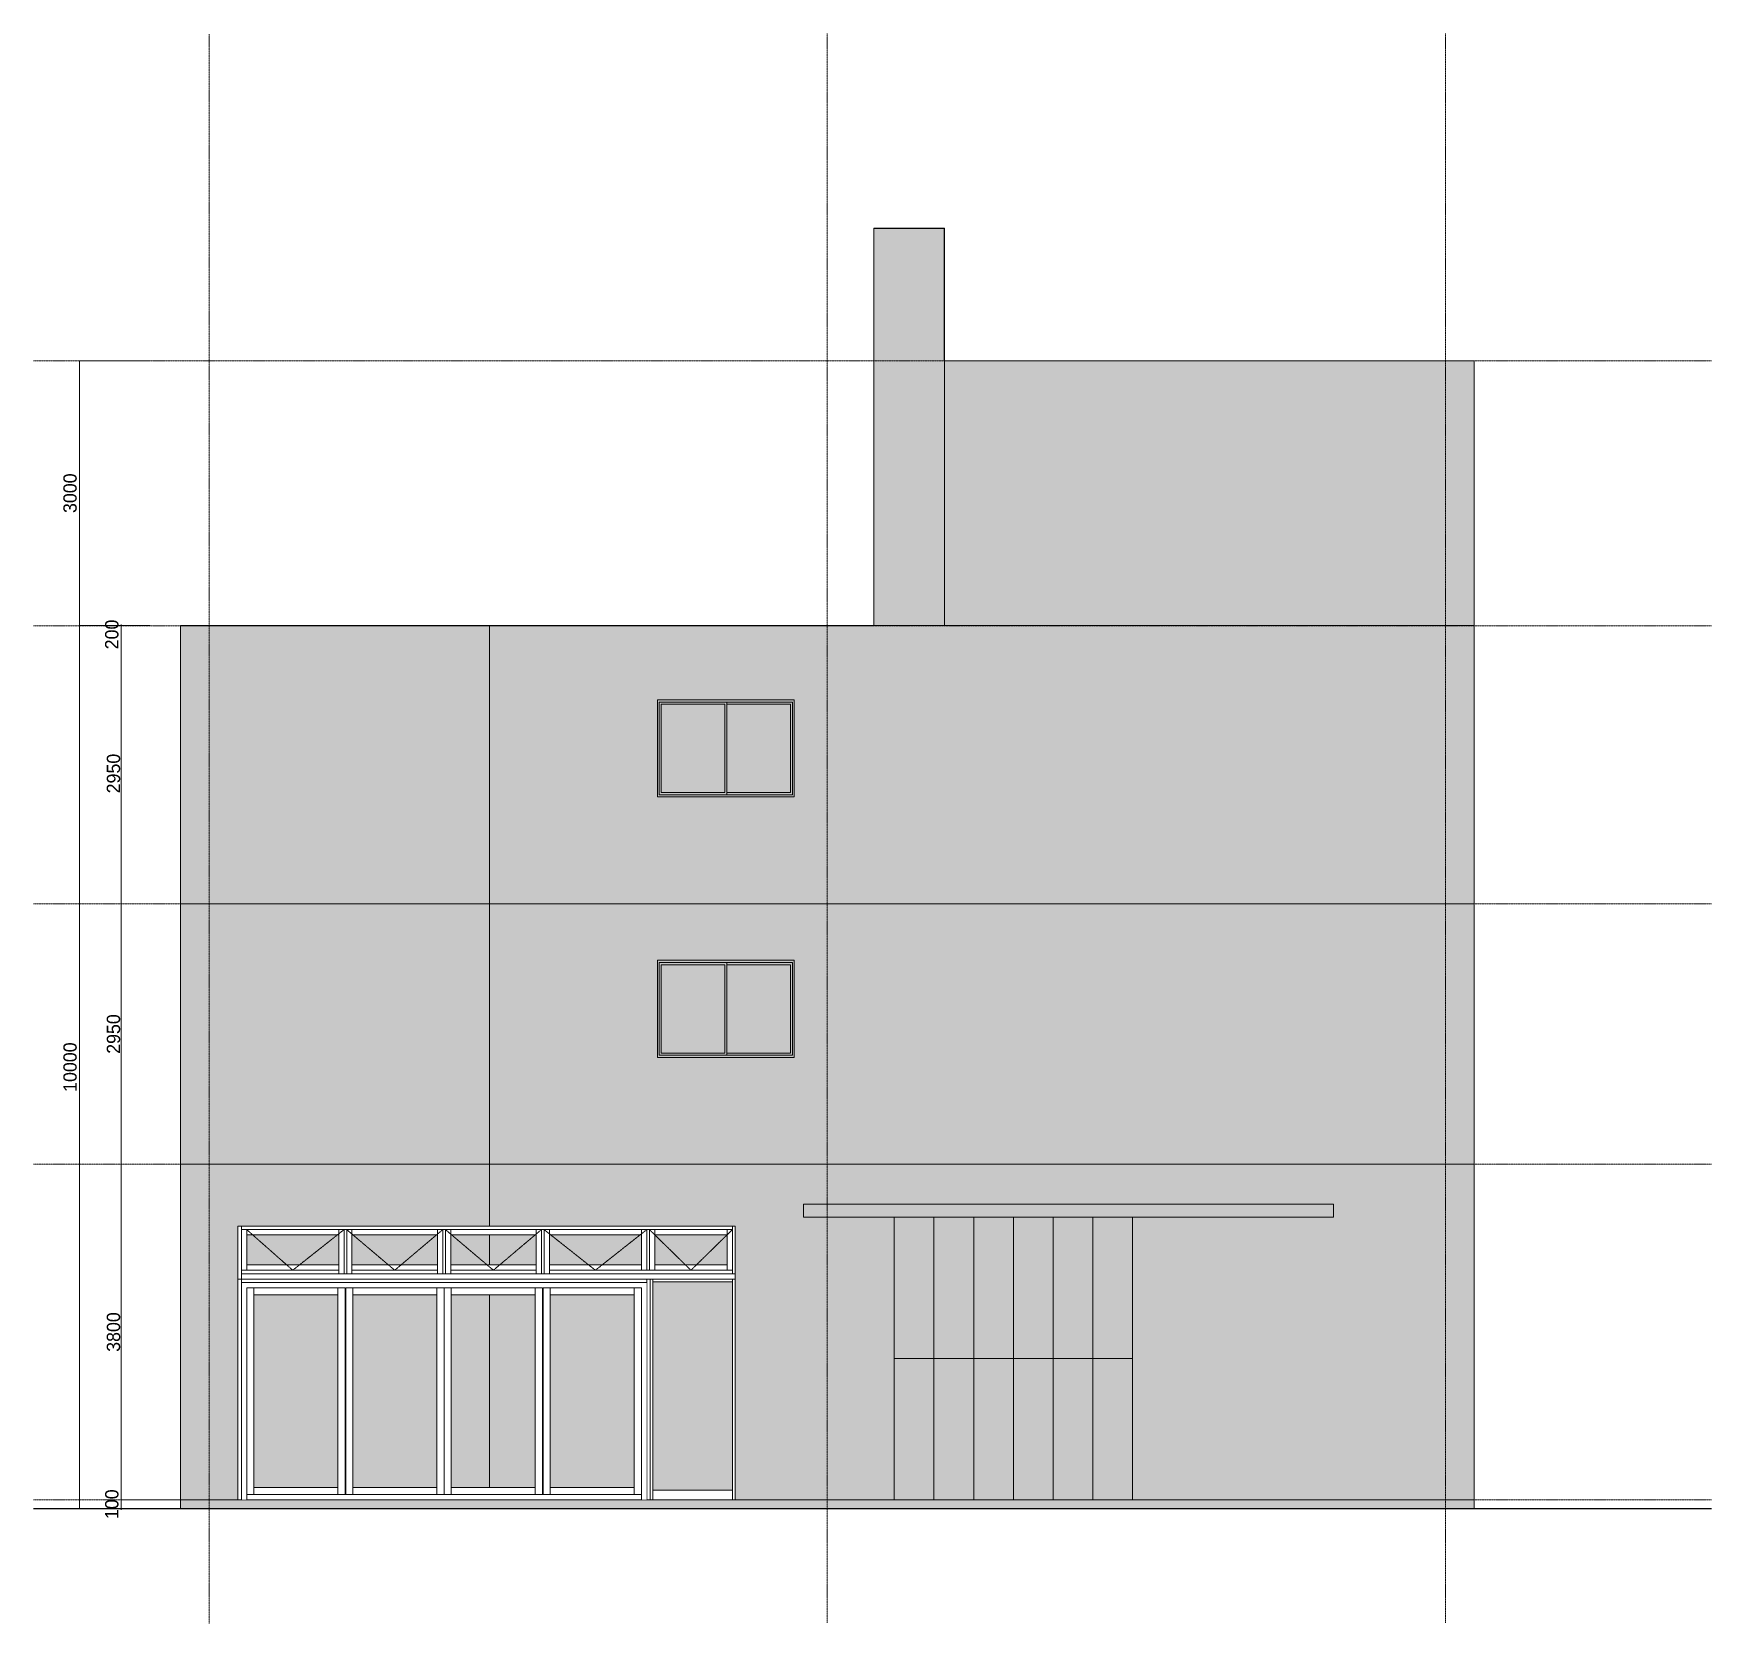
# Model space of a CAD drawing. Header units: millimetres. Extents: x -376000 to 292178, y -193032 to 188048.
# Drawn here: x -14869 to 4131, y -25385 to -7379 of the extents above; entities that cross this region are included whole.
import ezdxf

# ---------------------------------------------------------------- set-up
doc = ezdxf.new("R2010")
doc.units = ezdxf.units.MM
doc.header["$PDMODE"] = 1
doc.header["$PDSIZE"] = -2
doc.linetypes.add('CENTER5', pattern=[3.375, 2.25, -0.375, 0.375, -0.375])
doc.linetypes.add('ラインタイプ-6', pattern=[5.291531, 3.175, -1.058062, 0.352704, -0.705764])
for name, color, linetype, lineweight in [('01_基準-寸法', 7, 'Continuous', 5), ('02_既存平面-内部建具・サッシ', 7, 'Continuous', 18), ('07_文字・記号', 7, 'Continuous', 9), ('_塗（壁） (2D)', 7, 'Continuous', 5), ('_平面図(既存部) (2D)', 7, 'Continuous', 5), ('_平面図（新設） (2D)', 7, 'Continuous', 5), ('_文字・記号 (2D)', 7, 'Continuous', 5), ('一般', 7, 'Continuous', 5)]:
    doc.layers.add(name, color=color, linetype=linetype, lineweight=lineweight)
for name, color, linetype, lineweight, true_color in [('04_0.10', 7, 'Continuous', 9, 0x0099ff), ('06一点鎖線', 7, 'ラインタイプ-6', 9, 0x9999ff), ('08_ハッチ・色', 7, 'Continuous', 5, 0x888888)]:
    doc.layers.add(name, color=color, linetype=linetype, lineweight=lineweight, true_color=true_color)
doc.styles.add('__ _____', font='')
doc.styles.add('Hiragino Sans W3', font='', dxfattribs={"bigfont": 'Hiragino Sans W3'})
doc.styles.get('__ _____').set_extended_font_data('?? ?????')
doc.styles.get('Hiragino Sans W3').set_extended_font_data('Hiragino Sans W3')
doc.dimstyles.new('RGT-2', dxfattribs={"dimtxt": 161.781684, "dimasz": 0.100769, "dimexe": 0, "dimexo": 1, "dimgap": 0.5, "dimtad": 1, "dimdsep": 46, "dimtxsty": 'Hiragino Sans W3', "dimblk": 'DOT', "dimblk1": 'DOT', "dimblk2": 'DOT', "dimcen": 0, "dimazin": 0, "dimtfac": 1, "dimtix": 1, "dimtmove": 0, "dimatfit": 0, "dimldrblk": 'VW_FILLEDARROW', "dimfxl": 1, "dimfrac": 2, "dimtolj": 1, "dimarcsym": 0})

# ---------------------------------------------------------------- blocks, each defined once
blk = doc.blocks.new('塗（壁） (2D)')
at = {"layer": '04_0.10', "linetype": 'Continuous', "lineweight": 0}
for points in [[(-5355, -9585), (-4555, -9585), (-4555, -14085), (-5355, -14085)], [(-6150, -20635), (-150, -20635), (-150, -20785), (-6150, -20785)], [(-5123, -20785), (-4673, -20785), (-4673, -22385), (-5123, -22385)], [(-4673, -20785), (-4223, -20785), (-4223, -22385), (-4673, -22385)], [(-4223, -20785), (-3773, -20785), (-3773, -22385), (-4223, -22385)], [(-3773, -20785), (-3323, -20785), (-3323, -22385), (-3773, -22385)], [(-3323, -20785), (-2873, -20785), (-2873, -22385), (-3323, -22385)], [(-2873, -20785), (-2423, -20785), (-2423, -22385), (-2873, -22385)], [(-5123, -22385), (-4673, -22385), (-4673, -23985), (-5123, -23985)], [(-4673, -22385), (-4223, -22385), (-4223, -23985), (-4673, -23985)], [(-4223, -22385), (-3773, -22385), (-3773, -23985), (-4223, -23985)], [(-3773, -22385), (-3323, -22385), (-3323, -23985), (-3773, -23985)], [(-3323, -22385), (-2873, -22385), (-2873, -23985), (-3323, -23985)], [(-2873, -22385), (-2423, -22385), (-2423, -23985), (-2873, -23985)]]:
    blk.add_hatch(color=7, dxfattribs=at).paths.add_polyline_path(points)
at = {"layer": '04_0.10', "linetype": 'Continuous', "lineweight": 0, "transparency": 33554687}
for points in [[(-4555, -11085), (1445, -11085), (1445, -14085), (-4555, -14085)], [(-13205, -14085), (-9705, -14085), (-9705, -17235), (-13205, -17235)], [(-9705, -14085), (1445, -14085), (1445, -17235), (-9705, -17235)], [(-13205, -17235), (-9705, -17235), (-9705, -20185), (-13205, -20185)], [(-9705, -17235), (1445, -17235), (1445, -20185), (-9705, -20185)], [(-13205, -20185), (-9705, -20185), (-9705, -23985), (-13205, -23985)], [(-9705, -20185), (1445, -20185), (1445, -23985), (-9705, -23985)]]:
    blk.add_hatch(color=7, dxfattribs=at).paths.add_polyline_path(points)
at = {"layer": '04_0.10', "color": 251, "linetype": 'Continuous', "lineweight": 5, "flags": 128}
for points in [[(-5355, -9585), (-4555, -9585), (-4555, -14085), (-5355, -14085)], [(-4555, -11085), (1445, -11085), (1445, -14085), (-4555, -14085)], [(-13205, -14085), (-9705, -14085), (-9705, -17235), (-13205, -17235)], [(-9705, -14085), (1445, -14085), (1445, -17235), (-9705, -17235)], [(-13205, -17235), (-9705, -17235), (-9705, -20185), (-13205, -20185)], [(-9705, -17235), (1445, -17235), (1445, -20185), (-9705, -20185)], [(-13205, -20185), (-9705, -20185), (-9705, -23985), (-13205, -23985)], [(-9705, -20185), (1445, -20185), (1445, -23985), (-9705, -23985)], [(-6150, -20635), (-150, -20635), (-150, -20785), (-6150, -20785)], [(-5123, -20785), (-4673, -20785), (-4673, -22385), (-5123, -22385)], [(-4673, -20785), (-4223, -20785), (-4223, -22385), (-4673, -22385)], [(-4223, -20785), (-3773, -20785), (-3773, -22385), (-4223, -22385)], [(-3773, -20785), (-3323, -20785), (-3323, -22385), (-3773, -22385)], [(-3323, -20785), (-2873, -20785), (-2873, -22385), (-3323, -22385)], [(-2873, -20785), (-2423, -20785), (-2423, -22385), (-2873, -22385)], [(-5123, -22385), (-4673, -22385), (-4673, -23985), (-5123, -23985)], [(-4673, -22385), (-4223, -22385), (-4223, -23985), (-4673, -23985)], [(-4223, -22385), (-3773, -22385), (-3773, -23985), (-4223, -23985)], [(-3773, -22385), (-3323, -22385), (-3323, -23985), (-3773, -23985)], [(-3323, -22385), (-2873, -22385), (-2873, -23985), (-3323, -23985)], [(-2873, -22385), (-2423, -22385), (-2423, -23985), (-2873, -23985)]]:
    blk.add_lwpolyline(points, close=True, dxfattribs=at)
blk = doc.blocks.new('グループ-126')
at = {"layer": '04_0.10', "linetype": 'Continuous', "lineweight": 0, "true_color": 0xdddddd}
blk.add_hatch(color=254, dxfattribs=at).paths.add_polyline_path([(-7805, -17875), (-6255, -17875), (-6255, -18975), (-7805, -18975)])
at = {"layer": '04_0.10', "linetype": 'Continuous', "lineweight": 0, "true_color": 0xe6ffe6}
for points in [[(-7763, -17925), (-7041, -17925), (-7041, -18925), (-7763, -18925)], [(-7020, -17925), (-6298, -17925), (-6298, -18925), (-7020, -18925)]]:
    blk.add_hatch(color=7, dxfattribs=at).paths.add_polyline_path(points)
at = {"layer": '04_0.10', "color": 251}
for p, q in [((-7805, -17875), (-7805, -18975)), ((-7784, -17900), (-7784, -18950)), ((-6276, -17900), (-7784, -17900)), ((-7020, -18950), (-7020, -17900)), ((-6276, -17900), (-6276, -18950)), ((-6276, -18950), (-7784, -18950))]:
    blk.add_line(p, q, dxfattribs=at)
at = {"layer": '04_0.10', "color": 251, "flags": 128}
for points in [[(-7805, -17875), (-6255, -17875), (-6255, -18975), (-7805, -18975)], [(-7763, -17925), (-7041, -17925), (-7041, -18925), (-7763, -18925)], [(-7020, -17925), (-6298, -17925), (-6298, -18925), (-7020, -18925)]]:
    blk.add_lwpolyline(points, close=True, dxfattribs=at)
blk = doc.blocks.new('グループ-127')
at = {"layer": '04_0.10', "linetype": 'Continuous', "lineweight": 0, "true_color": 0xdddddd}
blk.add_hatch(color=254, dxfattribs=at).paths.add_polyline_path([(-7805, -14925), (-6255, -14925), (-6255, -16025), (-7805, -16025)])
at = {"layer": '04_0.10', "linetype": 'Continuous', "lineweight": 0, "true_color": 0xe6ffe6}
for points in [[(-7763, -14975), (-7041, -14975), (-7041, -15975), (-7763, -15975)], [(-7020, -14975), (-6298, -14975), (-6298, -15975), (-7020, -15975)]]:
    blk.add_hatch(color=7, dxfattribs=at).paths.add_polyline_path(points)
at = {"layer": '04_0.10', "color": 251}
for p, q in [((-7805, -14925), (-7805, -16025)), ((-7784, -14950), (-7784, -16000)), ((-6276, -14950), (-7784, -14950)), ((-7020, -16000), (-7020, -14950)), ((-6276, -14950), (-6276, -16000)), ((-6276, -16000), (-7784, -16000))]:
    blk.add_line(p, q, dxfattribs=at)
at = {"layer": '04_0.10', "color": 251, "flags": 128}
for points in [[(-7805, -14925), (-6255, -14925), (-6255, -16025), (-7805, -16025)], [(-7763, -14975), (-7041, -14975), (-7041, -15975), (-7763, -15975)], [(-7020, -14975), (-6298, -14975), (-6298, -15975), (-7020, -15975)]]:
    blk.add_lwpolyline(points, close=True, dxfattribs=at)
blk = doc.blocks.new('平面図(既存部) (2D)')
at = {"layer": '02_既存平面-内部建具・サッシ', "color": 7, "linetype": 'Continuous', "lineweight": 25, "transparency": 33554687}
blk.add_line((-14868.841, -24085.308), (4131.159, -24085.308), dxfattribs=at)
at = {"layer": '06一点鎖線', "lineweight": 5}
for p, q in [((-12880.42, -25385.308), (-12880.42, -7385.308)), ((-5880.42, -25379.243), (-5880.42, -7379.243)), ((1119.58, -25379.243), (1119.58, -7379.243))]:
    blk.add_line(p, q, dxfattribs=at)
at = {"layer": '06一点鎖線', "lineweight": 5, "transparency": 33554687}
for p, q in [((-14868.841, -11085.308), (4131.159, -11085.308)), ((-14868.841, -14085.308), (4131.159, -14085.308)), ((-14868.841, -17235.308), (4131.159, -17235.308)), ((-14868.841, -20185.308), (4131.159, -20185.308))]:
    blk.add_line(p, q, dxfattribs=at)
at = {"layer": '06一点鎖線', "transparency": 33554687}
blk.add_line((-14868.841, -23985.308), (4131.159, -23985.308), dxfattribs=at)
at = {"layer": '一般', "color": 7, "linetype": 'Continuous', "lineweight": 13, "transparency": 33554687, "flags": 128}
blk.add_lwpolyline([(-13205.42, -24085.308), (-13205.42, -14085.308), (-5355.42, -14085.308), (-5355.42, -9585.308), (-4555.42, -9585.308), (-4555.42, -11085.308), (1444.58, -11085.308), (1444.58, -24085.308)], close=True, dxfattribs=at)
at = {"layer": '02_既存平面-内部建具・サッシ', "color": 251, "transparency": 33554687}
for name in ['グループ-127', 'グループ-126']:
    blk.add_blockref(name, (0, 0), dxfattribs=at)
blk = doc.blocks.new('グループ-739')
at = {"layer": '一般'}
for p, q in [((-11152, -21377), (-11241, -21498)), ((-11182, -21388), (-11240, -21466)), ((-11153, -21409), (-11211, -21487))]:
    blk.add_line(p, q, dxfattribs=at)
blk = doc.blocks.new('グループ-740')
at = {"layer": '一般'}
for p, q in [((-10057, -21377), (-10146, -21498)), ((-10087, -21388), (-10145, -21466)), ((-10058, -21409), (-10116, -21487))]:
    blk.add_line(p, q, dxfattribs=at)
blk = doc.blocks.new('グループ-741')
at = {"layer": '一般'}
for p, q in [((-8802, -21377), (-8891, -21498)), ((-8832, -21388), (-8890, -21466)), ((-8803, -21409), (-8861, -21487))]:
    blk.add_line(p, q, dxfattribs=at)
blk = doc.blocks.new('グループ-742')
at = {"layer": '一般', "linetype": 'Continuous', "lineweight": 0, "true_color": 0xd9e6cf, "transparency": 33554687}
for points in [[(-11413, -20985), (-12455, -20985), (-12455, -21325), (-11413, -21325)], [(-10295, -20985), (-11263, -20985), (-11263, -21325), (-10295, -21325)], [(-9178, -20985), (-10145, -20985), (-10145, -21325), (-9178, -21325)], [(-7985, -20985), (-9028, -20985), (-9028, -21325), (-7985, -21325)], [(-7015, -20985), (-7835, -20985), (-7835, -21325), (-7015, -21325)], [(-6955, -21515), (-7855, -21515), (-7855, -23875), (-6955, -23875)], [(-11422, -21665), (-12374, -21665), (-12374, -23845), (-11422, -23845)], [(-10301, -21665), (-11254, -21665), (-11254, -23845), (-10301, -23845)], [(-9187, -21665), (-10139, -21665), (-10139, -23845), (-9187, -23845)], [(-8066, -21665), (-9019, -21665), (-9019, -23845), (-8066, -23845)]]:
    blk.add_hatch(color=254, dxfattribs=at).paths.add_polyline_path(points)
at = {"layer": '一般', "color": 8, "linetype": 'Continuous', "lineweight": 5, "transparency": 33554687, "flags": 128}
for points in [[(-11413, -20985), (-12455, -20985), (-12455, -21325), (-11413, -21325)], [(-10295, -20985), (-11263, -20985), (-11263, -21325), (-10295, -21325)], [(-9178, -20985), (-10145, -20985), (-10145, -21325), (-9178, -21325)], [(-7985, -20985), (-9028, -20985), (-9028, -21325), (-7985, -21325)], [(-7015, -20985), (-7835, -20985), (-7835, -21325), (-7015, -21325)], [(-6955, -21515), (-7855, -21515), (-7855, -23875), (-6955, -23875)], [(-11422, -21665), (-12374, -21665), (-12374, -23845), (-11422, -23845)], [(-10301, -21665), (-11254, -21665), (-11254, -23845), (-10301, -23845)], [(-9187, -21665), (-10139, -21665), (-10139, -23845), (-9187, -23845)], [(-8066, -21665), (-9019, -21665), (-9019, -23845), (-8066, -23845)]]:
    blk.add_lwpolyline(points, close=True, dxfattribs=at)
at = {"color": 255, "linetype": 'Continuous', "lineweight": 5, "transparency": 33554687}
for points in [[(-12515, -20925), (-6955, -20925), (-6955, -20885), (-12515, -20885)], [(-12455, -21585), (-7985, -21585), (-7985, -21525), (-12455, -21525)], [(-7855, -23985), (-6955, -23985), (-6955, -23875), (-7855, -23875)]]:
    blk.add_wipeout(points, dxfattribs=at).dxf.layer = '一般'
at = {"layer": '一般', "color": 7, "linetype": 'Continuous', "lineweight": 5, "transparency": 33554687, "flags": 128}
for points in [[(-12515, -20925), (-6955, -20925), (-6955, -20885), (-12515, -20885)], [(-7855, -23985), (-6955, -23985), (-6955, -23875), (-7855, -23875)]]:
    blk.add_lwpolyline(points, close=True, dxfattribs=at)
at = {"layer": '一般', "color": 7}
for name in ['グループ-739', 'グループ-740', 'グループ-741']:
    blk.add_blockref(name, (0, 0), dxfattribs=at)
at = {"color": 255, "linetype": 'Continuous', "lineweight": 5, "transparency": 33554636}
for points in [[(-7855, -23985), (-7855, -21485), (-7885, -21485), (-7885, -23985)], [(-6925, -23985), (-6925, -21485), (-6955, -21485), (-6955, -23985)]]:
    blk.add_wipeout(points, dxfattribs=at).dxf.layer = '一般'
at = {"layer": '一般', "color": 7, "linetype": 'Continuous', "lineweight": 5, "transparency": 33554687, "flags": 128}
for points in [[(-7855, -23985), (-7855, -21485), (-7885, -21485), (-7885, -23985)], [(-6925, -23985), (-6925, -21485), (-6955, -21485), (-6955, -23985)]]:
    blk.add_lwpolyline(points, close=True, dxfattribs=at)
at = {"color": 255, "linetype": 'Continuous', "lineweight": 5, "transparency": 33554687}
blk.add_wipeout([(-7885, -23985), (-7885, -21485), (-7925, -21485), (-7925, -23985)], dxfattribs=at).dxf.layer = '一般'
at = {"layer": '一般', "color": 7, "linetype": 'Continuous', "lineweight": 5, "transparency": 33554687, "flags": 128}
blk.add_lwpolyline([(-7885, -23985), (-7885, -21485), (-7925, -21485), (-7925, -23985)], close=True, dxfattribs=at)
at = {"color": 255, "linetype": 'Continuous', "lineweight": 5, "transparency": 33554636}
blk.add_wipeout([(-7855, -21515), (-6955, -21515), (-6955, -21485), (-7855, -21485)], dxfattribs=at).dxf.layer = '一般'
at = {"layer": '一般', "color": 7, "linetype": 'Continuous', "lineweight": 5, "transparency": 33554687, "flags": 128}
blk.add_lwpolyline([(-7855, -21515), (-6955, -21515), (-6955, -21485), (-7855, -21485)], close=True, dxfattribs=at)
at = {"color": 255, "linetype": 'Continuous', "lineweight": 5, "transparency": 33554687}
for points in [[(-12515, -21425), (-6955, -21425), (-6955, -21385), (-12515, -21385)], [(-7926, -23985), (-7926, -21525), (-7986, -21525), (-7986, -23985)]]:
    blk.add_wipeout(points, dxfattribs=at).dxf.layer = '一般'
at = {"layer": '一般', "color": 7, "linetype": 'Continuous', "lineweight": 5, "transparency": 33554687, "flags": 128}
blk.add_lwpolyline([(-12515, -21425), (-6955, -21425), (-6955, -21385), (-12515, -21385)], close=True, dxfattribs=at)
at = {"color": 255, "linetype": 'Continuous', "lineweight": 5, "transparency": 33554687}
for points in [[(-12555, -20885), (-12555, -21485), (-12515, -21485), (-12515, -20885)], [(-6955, -20885), (-6955, -21425), (-6925, -21425), (-6925, -20885)]]:
    blk.add_wipeout(points, dxfattribs=at).dxf.layer = '一般'
at = {"layer": '一般', "color": 8, "linetype": 'Continuous', "lineweight": 5, "transparency": 33554687, "flags": 128}
blk.add_lwpolyline([(-12555, -20885), (-12555, -21485), (-12515, -21485), (-12515, -20885)], close=True, dxfattribs=at)
at = {"layer": '一般', "color": 7, "linetype": 'Continuous', "lineweight": 5, "transparency": 33554687, "flags": 128}
blk.add_lwpolyline([(-6955, -20885), (-6955, -21425), (-6925, -21425), (-6925, -20885)], close=True, dxfattribs=at)
at = {"color": 255, "linetype": 'Continuous', "lineweight": 5, "transparency": 33554687}
blk.add_wipeout([(-11413, -20925), (-12455, -20925), (-12455, -20985), (-11413, -20985)], dxfattribs=at).dxf.layer = '一般'
at = {"color": 255, "linetype": 'Continuous', "lineweight": 5, "transparency": 33554636}
blk.add_wipeout([(-12455, -23985), (-12455, -21525), (-12515, -21525), (-12515, -23985)], dxfattribs=at).dxf.layer = '一般'
at = {"layer": '一般', "color": 7, "linetype": 'Continuous', "lineweight": 5, "transparency": 33554687, "flags": 128}
blk.add_lwpolyline([(-11413, -20925), (-12455, -20925), (-12455, -20985), (-11413, -20985)], close=True, dxfattribs=at)
at = {"color": 255, "linetype": 'Continuous', "lineweight": 5, "transparency": 33554687}
blk.add_wipeout([(-12515, -21525), (-7925, -21525), (-7925, -21485), (-12515, -21485)], dxfattribs=at).dxf.layer = '一般'
at = {"color": 255, "linetype": 'Continuous', "lineweight": 5, "transparency": 33554636}
blk.add_wipeout([(-12455, -23985), (-7986, -23985), (-7986, -23925), (-12455, -23925)], dxfattribs=at).dxf.layer = '一般'
at = {"layer": '一般', "color": 7, "linetype": 'Continuous', "lineweight": 5, "transparency": 33554687, "flags": 128}
for points in [[(-12515, -21525), (-7925, -21525), (-7925, -21485), (-12515, -21485)], [(-12455, -23985), (-7986, -23985), (-7986, -23925), (-12455, -23925)]]:
    blk.add_lwpolyline(points, close=True, dxfattribs=at)
at = {"color": 255, "linetype": 'Continuous', "lineweight": 5, "transparency": 33554687}
for points in [[(-12515, -21485), (-6925, -21485), (-6925, -21425), (-12515, -21425)], [(-12375, -23925), (-12375, -21585), (-12455, -21585), (-12455, -23925)], [(-11342, -23925), (-11342, -21585), (-11422, -21585), (-11422, -23925)], [(-10221, -23925), (-10221, -21585), (-10301, -21585), (-10301, -23925)], [(-9107, -23925), (-9107, -21585), (-9187, -21585), (-9187, -23925)], [(-7986, -23925), (-7986, -21585), (-8066, -21585), (-8066, -23925)]]:
    blk.add_wipeout(points, dxfattribs=at).dxf.layer = '一般'
at = {"layer": '一般', "color": 7, "linetype": 'Continuous', "lineweight": 5, "transparency": 33554687, "flags": 128}
for points in [[(-12515, -21485), (-6925, -21485), (-6925, -21425), (-12515, -21425)], [(-12375, -23925), (-12375, -21585), (-12455, -21585), (-12455, -23925)], [(-11342, -23925), (-11342, -21585), (-11422, -21585), (-11422, -23925)], [(-10221, -23925), (-10221, -21585), (-10301, -21585), (-10301, -23925)], [(-9107, -23925), (-9107, -21585), (-9187, -21585), (-9187, -23925)], [(-7986, -23925), (-7986, -21585), (-8066, -21585), (-8066, -23925)]]:
    blk.add_lwpolyline(points, close=True, dxfattribs=at)
at = {"color": 255, "linetype": 'Continuous', "lineweight": 5, "transparency": 33554687}
for points in [[(-10235, -20925), (-10235, -21425), (-10205, -21425), (-10205, -20925)], [(-9118, -20925), (-9118, -21425), (-9088, -21425), (-9088, -20925)], [(-7925, -20925), (-7925, -21385), (-7895, -21385), (-7895, -20925)], [(-11413, -21325), (-12455, -21325), (-12455, -21385), (-11413, -21385)], [(-12515, -23985), (-12515, -21485), (-12555, -21485), (-12555, -23985)], [(-11334, -23925), (-11334, -21585), (-11254, -21585), (-11254, -23925)], [(-9099, -23925), (-9099, -21585), (-9019, -21585), (-9019, -23925)]]:
    blk.add_wipeout(points, dxfattribs=at).dxf.layer = '一般'
at = {"layer": '一般', "color": 7, "linetype": 'Continuous', "lineweight": 5, "transparency": 33554687, "flags": 128}
for points in [[(-10235, -20925), (-10235, -21425), (-10205, -21425), (-10205, -20925)], [(-9118, -20925), (-9118, -21425), (-9088, -21425), (-9088, -20925)], [(-7925, -20925), (-7925, -21385), (-7895, -21385), (-7895, -20925)], [(-11413, -21325), (-12455, -21325), (-12455, -21385), (-11413, -21385)], [(-12515, -23985), (-12515, -21485), (-12555, -21485), (-12555, -23985)], [(-11334, -23925), (-11334, -21585), (-11254, -21585), (-11254, -23925)], [(-9099, -23925), (-9099, -21585), (-9019, -21585), (-9019, -23925)]]:
    blk.add_lwpolyline(points, close=True, dxfattribs=at)
at = {"color": 255, "linetype": 'Continuous', "lineweight": 5, "transparency": 33554687}
for points in [[(-12455, -21385), (-12455, -20925), (-12515, -20925), (-12515, -21385)], [(-11353, -21425), (-11353, -20925), (-11413, -20925), (-11413, -21425)], [(-9028, -20925), (-7985, -20925), (-7985, -20985), (-9028, -20985)], [(-9028, -21325), (-7985, -21325), (-7985, -21385), (-9028, -21385)], [(-12374, -21665), (-11422, -21665), (-11422, -21585), (-12374, -21585)], [(-11254, -21665), (-10301, -21665), (-10301, -21585), (-11254, -21585)], [(-10139, -21665), (-9187, -21665), (-9187, -21585), (-10139, -21585)], [(-9019, -21665), (-8066, -21665), (-8066, -21585), (-9019, -21585)], [(-12374, -23925), (-11422, -23925), (-11422, -23845), (-12374, -23845)], [(-11254, -23925), (-10301, -23925), (-10301, -23845), (-11254, -23845)], [(-10139, -23925), (-9187, -23925), (-9187, -23845), (-10139, -23845)], [(-9019, -23925), (-8066, -23925), (-8066, -23845), (-9019, -23845)]]:
    blk.add_wipeout(points, dxfattribs=at).dxf.layer = '一般'
at = {"layer": '07_文字・記号', "linetype": 'CENTER5'}
blk.add_line((-11934, -21385), (-12455, -20925), dxfattribs=at)
at = {"layer": '一般', "color": 7, "linetype": 'Continuous', "lineweight": 5, "transparency": 33554687, "flags": 128}
for points in [[(-12455, -21385), (-12455, -20925), (-12515, -20925), (-12515, -21385)], [(-11353, -21425), (-11353, -20925), (-11413, -20925), (-11413, -21425)], [(-9028, -20925), (-7985, -20925), (-7985, -20985), (-9028, -20985)], [(-9028, -21325), (-7985, -21325), (-7985, -21385), (-9028, -21385)], [(-12374, -21665), (-11422, -21665), (-11422, -21585), (-12374, -21585)], [(-11254, -21665), (-10301, -21665), (-10301, -21585), (-11254, -21585)], [(-10139, -21665), (-9187, -21665), (-9187, -21585), (-10139, -21585)], [(-9019, -21665), (-8066, -21665), (-8066, -21585), (-9019, -21585)], [(-12374, -23925), (-11422, -23925), (-11422, -23845), (-12374, -23845)], [(-11254, -23925), (-10301, -23925), (-10301, -23845), (-11254, -23845)], [(-10139, -23925), (-9187, -23925), (-9187, -23845), (-10139, -23845)], [(-9019, -23925), (-8066, -23925), (-8066, -23845), (-9019, -23845)]]:
    blk.add_lwpolyline(points, close=True, dxfattribs=at)
at = {"color": 255, "linetype": 'Continuous', "lineweight": 5, "transparency": 33554687}
for points in [[(-10295, -20925), (-11263, -20925), (-11263, -20985), (-10295, -20985)], [(-9088, -21425), (-9088, -20925), (-9028, -20925), (-9028, -21425)], [(-7985, -21385), (-7985, -20925), (-7925, -20925), (-7925, -21385)], [(-10295, -21325), (-11263, -21325), (-11263, -21385), (-10295, -21385)], [(-10219, -23925), (-10219, -21585), (-10139, -21585), (-10139, -23925)]]:
    blk.add_wipeout(points, dxfattribs=at).dxf.layer = '一般'
at = {"layer": '一般', "color": 8, "linetype": 'Continuous', "lineweight": 5, "transparency": 33554687, "flags": 128}
blk.add_lwpolyline([(-10295, -20925), (-11263, -20925), (-11263, -20985), (-10295, -20985)], close=True, dxfattribs=at)
at = {"layer": '一般', "color": 7, "linetype": 'Continuous', "lineweight": 5, "transparency": 33554687, "flags": 128}
for points in [[(-9088, -21425), (-9088, -20925), (-9028, -20925), (-9028, -21425)], [(-7985, -21385), (-7985, -20925), (-7925, -20925), (-7925, -21385)], [(-10295, -21325), (-11263, -21325), (-11263, -21385), (-10295, -21385)], [(-10219, -23925), (-10219, -21585), (-10139, -21585), (-10139, -23925)]]:
    blk.add_lwpolyline(points, close=True, dxfattribs=at)
at = {"color": 255, "linetype": 'Continuous', "lineweight": 5, "transparency": 33554687}
for points in [[(-11263, -21425), (-11263, -20925), (-11323, -20925), (-11323, -21425)], [(-10235, -21425), (-10235, -20925), (-10295, -20925), (-10295, -21425)], [(-7835, -20925), (-7015, -20925), (-7015, -20985), (-7835, -20985)], [(-7835, -21325), (-7015, -21325), (-7015, -21385), (-7835, -21385)]]:
    blk.add_wipeout(points, dxfattribs=at).dxf.layer = '一般'
at = {"layer": '一般', "color": 7, "linetype": 'Continuous', "lineweight": 5, "transparency": 33554687, "flags": 128}
for points in [[(-11263, -21425), (-11263, -20925), (-11323, -20925), (-11323, -21425)], [(-10235, -21425), (-10235, -20925), (-10295, -20925), (-10295, -21425)], [(-7835, -20925), (-7015, -20925), (-7015, -20985), (-7835, -20985)], [(-7835, -21325), (-7015, -21325), (-7015, -21385), (-7835, -21385)]]:
    blk.add_lwpolyline(points, close=True, dxfattribs=at)
at = {"color": 255, "linetype": 'Continuous', "lineweight": 5, "transparency": 33554687}
for points in [[(-11353, -20925), (-11353, -21425), (-11323, -21425), (-11323, -20925)], [(-10145, -20925), (-9178, -20925), (-9178, -20985), (-10145, -20985)], [(-7895, -21385), (-7895, -20925), (-7835, -20925), (-7835, -21385)], [(-7015, -21385), (-7015, -20925), (-6955, -20925), (-6955, -21385)], [(-10145, -21325), (-9178, -21325), (-9178, -21385), (-10145, -21385)]]:
    blk.add_wipeout(points, dxfattribs=at).dxf.layer = '一般'
at = {"layer": '07_文字・記号', "linetype": 'CENTER5'}
for p, q in [((-11353, -20925), (-11934, -21385)), ((-10779, -21385), (-11323, -20925)), ((-7925, -20925), (-8507, -21385)), ((-7425, -21385), (-7895, -20925)), ((-6955, -20925), (-7425, -21385))]:
    blk.add_line(p, q, dxfattribs=at)
at = {"layer": '一般', "color": 8, "linetype": 'Continuous', "lineweight": 5, "transparency": 33554687, "flags": 128}
for points in [[(-11353, -20925), (-11353, -21425), (-11323, -21425), (-11323, -20925)], [(-7015, -21385), (-7015, -20925), (-6955, -20925), (-6955, -21385)], [(-10145, -21325), (-9178, -21325), (-9178, -21385), (-10145, -21385)]]:
    blk.add_lwpolyline(points, close=True, dxfattribs=at)
at = {"layer": '一般', "color": 7, "linetype": 'Continuous', "lineweight": 5, "transparency": 33554687, "flags": 128}
for points in [[(-10145, -20925), (-9178, -20925), (-9178, -20985), (-10145, -20985)], [(-7895, -21385), (-7895, -20925), (-7835, -20925), (-7835, -21385)]]:
    blk.add_lwpolyline(points, close=True, dxfattribs=at)
at = {"color": 255, "linetype": 'Continuous', "lineweight": 5, "transparency": 33554687}
for points in [[(-10205, -21425), (-10205, -20925), (-10145, -20925), (-10145, -21425)], [(-9178, -21425), (-9178, -20925), (-9118, -20925), (-9118, -21425)]]:
    blk.add_wipeout(points, dxfattribs=at).dxf.layer = '一般'
at = {"layer": '07_文字・記号', "linetype": 'CENTER5'}
for p, q in [((-10235, -20925), (-10779, -21385)), ((-9662, -21385), (-10205, -20925)), ((-9118, -20925), (-9662, -21385)), ((-8507, -21385), (-9088, -20925))]:
    blk.add_line(p, q, dxfattribs=at)
at = {"layer": '一般', "color": 7, "linetype": 'Continuous', "lineweight": 5, "transparency": 33554687, "flags": 128}
for points in [[(-10205, -21425), (-10205, -20925), (-10145, -20925), (-10145, -21425)], [(-9178, -21425), (-9178, -20925), (-9118, -20925), (-9118, -21425)]]:
    blk.add_lwpolyline(points, close=True, dxfattribs=at)
blk = doc.blocks.new('平面図（新設） (2D)')
at = {"layer": '04_0.10', "linetype": 'Continuous', "lineweight": 0, "transparency": 33554687}
blk.add_hatch(color=7, dxfattribs=at).paths.add_polyline_path([(-13205.42, -23985.308), (1444.58, -23985.308), (1444.58, -24085.308), (-13205.42, -24085.308)])
at = {"layer": '04_0.10', "color": 251, "linetype": 'Continuous', "lineweight": 5, "flags": 128}
blk.add_lwpolyline([(-13205.42, -23985.308), (1444.58, -23985.308), (1444.58, -24085.308), (-13205.42, -24085.308)], close=True, dxfattribs=at)
at = {"layer": '08_ハッチ・色', "color": 7}
blk.add_blockref('グループ-742', (0, 0), dxfattribs=at)
blk = doc.blocks.new('_Dot')
at = {"color": 0, "linetype": 'ByBlock', "lineweight": -2}
blk.add_line((-0.5, 0), (-1, 0), dxfattribs=at)
at = {"color": 0, "linetype": 'ByBlock', "const_width": 0.5}
blk.add_lwpolyline([(-0.25, 0, 1), (0.25, 0, 1)], format="xyb", close=True, dxfattribs=at)
blk = doc.blocks.new('*D423')
at = {"layer": '01_基準-寸法', "color": 0, "linetype": 'Continuous', "lineweight": -2}
for p, q in [((-13877, -14079), (-13877, -14073)), ((-13876, -14085), (-13877, -14085)), ((-13877, -14285), (-13877, -14085)), ((-13876, -14285), (-13877, -14285)), ((-13877, -14291), (-13877, -14297))]:
    blk.add_line(p, q, dxfattribs=at)
at = {"layer": 'Defpoints', "color": 0}
for p in [(-13877, -14085), (-13877, -14085), (-13877, -14285)]:
    blk.add_point(p, dxfattribs=at)
at = {"layer": '01_基準-寸法', "color": 0, "lineweight": -2, "xscale": 6.046142578125, "yscale": 6.046142578125, "zscale": 6.046142578125}
for p, rotation in [((-13877, -14085), 270), ((-13877, -14285), 90)]:
    blk.add_blockref('_Dot', p, dxfattribs=dict(at, rotation=rotation))
at = {"layer": '01_基準-寸法', "color": 0, "insert": (-13982, -14185), "char_height": 150.8, "attachment_point": 5, "rotation": 90, "style": '__ _____'}
blk.add_mtext('\\A1;200', dxfattribs=at)
blk = doc.blocks.new('VW_FILLEDARROW')
at = {"color": 0, "linetype": 'Continuous', "lineweight": 5, "transparency": 16777216, "flags": 128}
blk.add_lwpolyline([(-161.3, 43.2), (0, 0), (-161.3, -43.2)], close=True, dxfattribs=at)
blk = doc.blocks.new('*D424')
at = {"layer": '01_基準-寸法', "color": 0, "linetype": 'Continuous', "lineweight": -2}
for p, q in [((-13876, -14285), (-13877, -14285)), ((-13877, -17229), (-13877, -14291)), ((-13876, -17235), (-13877, -17235))]:
    blk.add_line(p, q, dxfattribs=at)
at = {"layer": 'Defpoints', "color": 0}
for p in [(-13877, -14285), (-13877, -14285), (-13877, -17235)]:
    blk.add_point(p, dxfattribs=at)
at = {"layer": '01_基準-寸法', "color": 0, "lineweight": -2, "xscale": 6.046142578125, "yscale": 6.046142578125, "zscale": 6.046142578125}
for p, rotation in [((-13877, -14285), 90), ((-13877, -17235), 270)]:
    blk.add_blockref('_Dot', p, dxfattribs=dict(at, rotation=rotation))
at = {"layer": '01_基準-寸法', "color": 0, "insert": (-13963, -15760), "char_height": 150.8, "attachment_point": 5, "rotation": 90, "style": '__ _____'}
blk.add_mtext('\\A1;2950', dxfattribs=at)
blk = doc.blocks.new('*D425')
at = {"layer": '01_基準-寸法', "color": 0, "linetype": 'Continuous', "lineweight": -2}
for p, q in [((-13876, -17235), (-13877, -17235)), ((-13877, -20179), (-13877, -17241)), ((-13876, -20185), (-13877, -20185))]:
    blk.add_line(p, q, dxfattribs=at)
at = {"layer": 'Defpoints', "color": 0}
for p in [(-13877, -17235), (-13877, -17235), (-13877, -20185)]:
    blk.add_point(p, dxfattribs=at)
at = {"layer": '01_基準-寸法', "color": 0, "lineweight": -2, "xscale": 6.046142578125, "yscale": 6.046142578125, "zscale": 6.046142578125}
for p, rotation in [((-13877, -17235), 90), ((-13877, -20185), 270)]:
    blk.add_blockref('_Dot', p, dxfattribs=dict(at, rotation=rotation))
at = {"layer": '01_基準-寸法', "color": 0, "insert": (-13963, -18710), "char_height": 150.8, "attachment_point": 5, "rotation": 90, "style": '__ _____'}
blk.add_mtext('\\A1;2950', dxfattribs=at)
blk = doc.blocks.new('*D426')
at = {"layer": '01_基準-寸法', "color": 0, "linetype": 'Continuous', "lineweight": -2}
for p, q in [((-13878, -20185), (-13877, -20185)), ((-13877, -23979), (-13877, -20191)), ((-13170, -23985), (-13877, -23985))]:
    blk.add_line(p, q, dxfattribs=at)
at = {"layer": 'Defpoints', "color": 0}
for p in [(-13877, -20185), (-13877, -20185), (-13169, -23985)]:
    blk.add_point(p, dxfattribs=at)
at = {"layer": '01_基準-寸法', "color": 0, "lineweight": -2, "xscale": 6.046142578125, "yscale": 6.046142578125, "zscale": 6.046142578125}
for p, rotation in [((-13877, -20185), 90), ((-13877, -23985), 270)]:
    blk.add_blockref('_Dot', p, dxfattribs=dict(at, rotation=rotation))
at = {"layer": '01_基準-寸法', "color": 0, "insert": (-13963, -22085), "char_height": 150.8, "attachment_point": 5, "rotation": 90, "style": '__ _____'}
blk.add_mtext('\\A1;3800', dxfattribs=at)
blk = doc.blocks.new('*D427')
at = {"layer": '01_基準-寸法', "color": 0, "linetype": 'Continuous', "lineweight": -2}
for p, q in [((-13877, -23979), (-13877, -23973)), ((-13170, -23985), (-13877, -23985)), ((-13877, -24085), (-13877, -23985)), ((-13170, -24085), (-13877, -24085)), ((-13877, -24091), (-13877, -24097))]:
    blk.add_line(p, q, dxfattribs=at)
at = {"layer": 'Defpoints', "color": 0}
for p in [(-13877, -23985), (-13169, -23985), (-13169, -24085)]:
    blk.add_point(p, dxfattribs=at)
at = {"layer": '01_基準-寸法', "color": 0, "lineweight": -2, "xscale": 6.046142578125, "yscale": 6.046142578125, "zscale": 6.046142578125}
for p, rotation in [((-13877, -23985), 270), ((-13877, -24085), 90)]:
    blk.add_blockref('_Dot', p, dxfattribs=dict(at, rotation=rotation))
at = {"layer": '01_基準-寸法', "color": 0, "insert": (-13982, -24035), "char_height": 150.8, "attachment_point": 5, "rotation": 90, "style": '__ _____'}
blk.add_mtext('\\A1;100', dxfattribs=at)
blk = doc.blocks.new('*D428')
at = {"layer": '01_基準-寸法', "color": 0, "linetype": 'Continuous', "lineweight": -2}
for p, q in [((-13550, -11085), (-14349, -11085)), ((-14349, -11091), (-14349, -14079)), ((-13550, -14085), (-14349, -14085))]:
    blk.add_line(p, q, dxfattribs=at)
at = {"layer": 'Defpoints', "color": 0}
for p in [(-13549, -11085), (-14349, -14085), (-13549, -14085)]:
    blk.add_point(p, dxfattribs=at)
at = {"layer": '01_基準-寸法', "color": 0, "lineweight": -2, "xscale": 6.046142578125, "yscale": 6.046142578125, "zscale": 6.046142578125}
for p, rotation in [((-14349, -11085), 90), ((-14349, -14085), 270)]:
    blk.add_blockref('_Dot', p, dxfattribs=dict(at, rotation=rotation))
at = {"layer": '01_基準-寸法', "color": 0, "insert": (-14455, -12585), "char_height": 150.8, "attachment_point": 5, "rotation": 90, "style": '__ _____'}
blk.add_mtext('\\A1;3000', dxfattribs=at)
blk = doc.blocks.new('*D429')
at = {"layer": '01_基準-寸法', "color": 0, "linetype": 'Continuous', "lineweight": -2}
for p, q in [((-13550, -14085), (-14349, -14085)), ((-14349, -24079), (-14349, -14091)), ((-13550, -24085), (-14349, -24085))]:
    blk.add_line(p, q, dxfattribs=at)
at = {"layer": 'Defpoints', "color": 0}
for p in [(-14349, -14085), (-13549, -14085), (-13549, -24085)]:
    blk.add_point(p, dxfattribs=at)
at = {"layer": '01_基準-寸法', "color": 0, "lineweight": -2, "xscale": 6.046142578125, "yscale": 6.046142578125, "zscale": 6.046142578125}
for p, rotation in [((-14349, -14085), 90), ((-14349, -24085), 270)]:
    blk.add_blockref('_Dot', p, dxfattribs=dict(at, rotation=rotation))
at = {"layer": '01_基準-寸法', "color": 0, "insert": (-14455, -19085), "char_height": 150.8, "attachment_point": 5, "rotation": 90, "style": '__ _____'}
blk.add_mtext('\\A1;10000', dxfattribs=at)
blk = doc.blocks.new('文字・記号 (2D)')
at = {"layer": '01_基準-寸法', "color": 7, "linetype": 'Continuous'}
for base, p1, p2, override, picture, middle in [((-14349.498, -14085.308), (-13549.498, -11085.308), (-13549.498, -14085.308), {"dimtxt": 150.757378, "dimasz": 6.046143, "dimgap": 30, "dimpost": '<>', "dimtxsty": '__ _____', "dimtmove": 2}, '*D428', (-14454.877, -12585.308)), ((-13876.998, -14085.308), (-13876.998, -14285.308), (-13876.998, -14085.308), {"dimtxt": 150.757378, "dimasz": 6.046143, "dimgap": 30, "dimpost": '<>', "dimtxsty": '__ _____', "dimtmove": 2}, '*D423', (-13982.377, -14185.308)), ((-14349.498, -14085.308), (-13549.498, -24085.308), (-13549.498, -14085.308), {"dimtxt": 150.757378, "dimasz": 6.046143, "dimgap": 30, "dimpost": '<>', "dimtxsty": '__ _____', "dimtmove": 2}, '*D429', (-14454.877, -19085.308)), ((-13876.998, -14285.308), (-13876.998, -17235.308), (-13876.998, -14285.308), {"dimtxt": 150.757378, "dimasz": 6.046143, "dimgap": 10.506424, "dimpost": '<>', "dimtxsty": '__ _____', "dimtmove": 2}, '*D424', (-13962.883, -15760.308)), ((-13876.998, -17235.308), (-13876.998, -20185.308), (-13876.998, -17235.308), {"dimtxt": 150.757378, "dimasz": 6.046143, "dimgap": 10.506424, "dimpost": '<>', "dimtxsty": '__ _____', "dimtmove": 2}, '*D425', (-13962.883, -18710.308)), ((-13876.998, -20185.308), (-13169.498, -23985.308), (-13876.998, -20185.308), {"dimtxt": 150.757378, "dimasz": 6.046143, "dimgap": 10.506424, "dimpost": '<>', "dimtxsty": '__ _____', "dimtmove": 2}, '*D426', (-13962.883, -22085.308)), ((-13876.998, -23985.308), (-13169.498, -24085.308), (-13169.498, -23985.308), {"dimtxt": 150.757378, "dimasz": 6.046143, "dimgap": 30, "dimpost": '<>', "dimtxsty": '__ _____', "dimtmove": 2}, '*D427', (-13982.377, -24035.308))]:
    dim = blk.add_linear_dim(base=base, p1=p1, p2=p2, angle=270, dimstyle='RGT-2', override=override, dxfattribs=at)
    dim.commit()
    dim.dimension.update_dxf_attribs({"geometry": picture, "text_midpoint": middle})

msp = doc.modelspace()

# ---------------------------------------------------------------- block references
at = {"layer": '_塗（壁） (2D)'}
msp.add_blockref('塗（壁） (2D)', (0, 0), dxfattribs=at)

# ---------------------------------------------------------------- next in the draw order: block references
at = {"layer": '_平面図(既存部) (2D)'}
msp.add_blockref('平面図(既存部) (2D)', (0, 0), dxfattribs=at)

# ---------------------------------------------------------------- next in the draw order: block references
at = {"layer": '_平面図（新設） (2D)'}
msp.add_blockref('平面図（新設） (2D)', (0, 0), dxfattribs=at)

# ---------------------------------------------------------------- next in the draw order: block references
at = {"layer": '_文字・記号 (2D)'}
msp.add_blockref('文字・記号 (2D)', (0, 0), dxfattribs=at)

doc.saveas('drawing.dxf')
